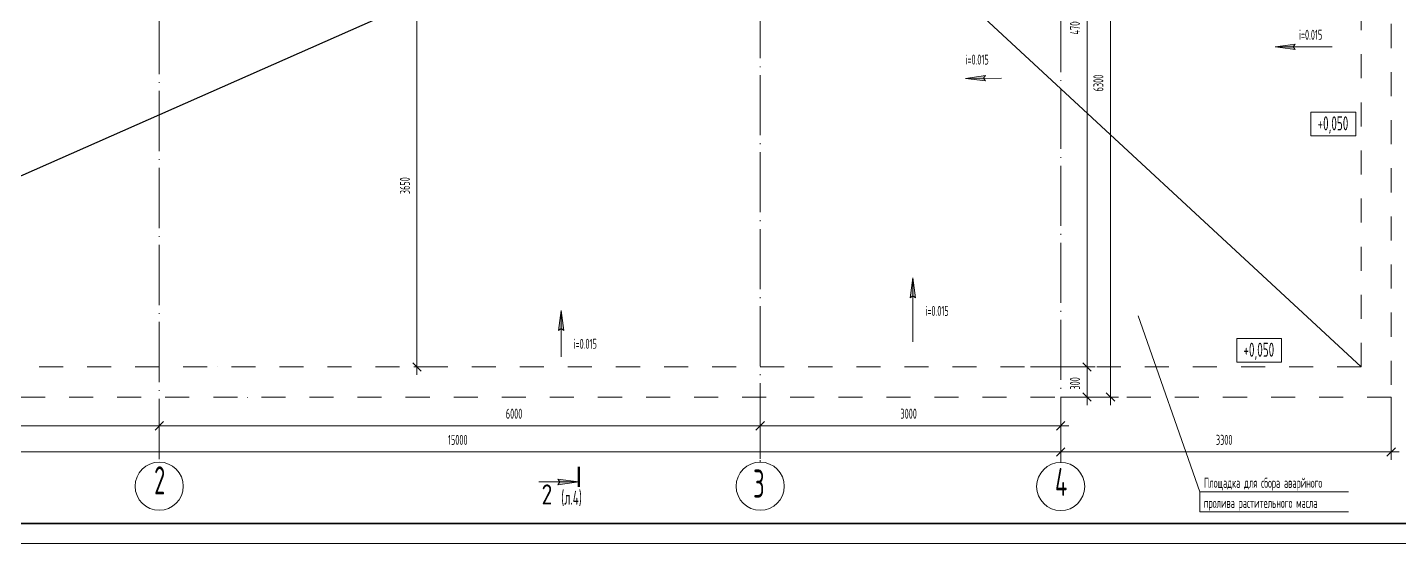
# Model space of a CAD drawing. Header units: millimetres. Extents: x -2281 to 5887, y 0 to 4166.
# Drawn here: x 308.4 to 650.9, y 0 to 128.7 of the extents above; entities that cross this region are included whole.
import ezdxf

# ---------------------------------------------------------------- set-up
doc = ezdxf.new("R2010")
doc.units = ezdxf.units.MM
for name, pattern in [('K5LT32838', [0]), ('K5LT32848', [19.2, 15, -2, 0.2, -2]), ('K5LT32871', [11.999999, 6, -6]), ('K5LT32891', [11.999999, 6, -6]), ('K5LT_BASIC', [0]), ('K5LT_REINFORCED', [0]), ('K5LT_THIN', [0])]:
    doc.linetypes.add(name, pattern=pattern)
doc.layers.add('Системный слой', color=7, linetype='Continuous')
doc.styles.add('KDIMTEXTSTYLE', font='GOST_AU.SHX', dxfattribs={"width": 0.96, "oblique": 15, "height": 5})
doc.styles.add('KTEXTSTYLE', font='GOST_AU.SHX', dxfattribs={"width": 0.96, "height": 5})
doc.dimstyles.new('KDIMSTYLE (0.03)', dxfattribs={"dimtxt": 5, "dimasz": 1, "dimexe": 2, "dimexo": 0, "dimgap": 1, "dimtad": 1, "dimlfac": 40, "dimtxsty": 'KDIMTEXTSTYLE', "dimsah": 1, "dimcen": 0, "dimdle": 1, "dimadec": 0, "dimazin": 0, "dimtfac": 0.667, "dimtmove": 0, "dimatfit": 3, "dimfxl": 1, "dimtvp": 1, "dimtolj": 1, "dimtzin": 0, "dimarcsym": 0})

# ---------------------------------------------------------------- blocks, each defined once
blk = doc.blocks.new('U240')
at = {"layer": 'Системный слой', "color": 7, "linetype": 'K5LT_THIN', "lineweight": 13}
for p, q in [((610.27, 51.17), (621.49, 51.17)), ((610.27, 45.21), (610.27, 51.17)), ((621.49, 51.17), (621.49, 45.21)), ((621.49, 45.21), (610.27, 45.21))]:
    blk.add_line(p, q, dxfattribs=at)
at = {"layer": 'Системный слой', "color": 7, "insert": (611.96, 50.09), "char_height": 2.5, "attachment_point": 1, "style": 'KTEXTSTYLE'}
blk.add_mtext('\\H3.5;\\W0.965;\\Q15;\\Q0;\\W0.715;+0,050', dxfattribs=at)
blk = doc.blocks.new('U242')
at = {"layer": 'Системный слой', "color": 7, "linetype": 'K5LT_THIN', "lineweight": 13}
for p, q in [((628.78, 107.63), (639.99, 107.63)), ((628.78, 101.67), (628.78, 107.63)), ((639.99, 107.63), (639.99, 101.67)), ((639.99, 101.67), (628.78, 101.67))]:
    blk.add_line(p, q, dxfattribs=at)
at = {"layer": 'Системный слой', "color": 7, "insert": (630.46, 106.55), "char_height": 2.5, "attachment_point": 1, "style": 'KTEXTSTYLE'}
blk.add_mtext('\\H3.5;\\W0.965;\\Q15;\\Q0;\\W0.715;+0,050', dxfattribs=at)
blk = doc.blocks.new('D43')
at = {"layer": 'Системный слой', "color": 7, "linetype": 'K5LT_THIN', "lineweight": 13, "transparency": 16777216}
for p, q in [((341.35, 24.57), (341.35, 31.37)), ((491.35, 24.13), (491.35, 31.37)), ((341.35, 29.37), (339.35, 29.37)), ((342.41, 30.43), (340.29, 28.31)), ((490.29, 28.31), (492.41, 30.43)), ((491.35, 29.37), (493.35, 29.37))]:
    blk.add_line(p, q, dxfattribs=at)
at = {"transparency": 16777216}
blk.add_wipeout([(427.84, 30.62), (427.84, 34.19), (432.66, 34.19), (432.66, 30.62)], dxfattribs=at).dxf.layer = 'Системный слой'
at = {"layer": 'Системный слой', "color": 7, "linetype": 'K5LT_THIN', "lineweight": 13, "transparency": 16777216}
blk.add_line((491.35, 29.37), (341.35, 29.37), dxfattribs=at)
at = {"layer": 'Системный слой', "color": 7, "transparency": 16777216, "insert": (427.84, 33.64), "char_height": 2.5, "attachment_point": 1, "style": 'KTEXTSTYLE'}
blk.add_mtext('\\H3.5;\\W0.965;\\Q15;\\Q0;\\W0.715;\\H2.50;6000', dxfattribs=at)
blk = doc.blocks.new('KDIMARROW_03')
at = {"layer": 'Системный слой', "color": 0, "linetype": 'K5LT_THIN', "lineweight": 13}
for p, q in [((-1.06, -1.06), (1.06, 1.06)), ((0, 0), (-1, 0)), ((0, 0), (2, 0))]:
    blk.add_line(p, q, dxfattribs=at)
blk = doc.blocks.new('D44')
at = {"layer": 'Системный слой', "color": 7, "linetype": 'K5LT_THIN', "lineweight": 13, "transparency": 16777216}
for p, q in [((191.35, 180.96), (191.35, 27.37)), ((191.35, 29.37), (189.35, 29.37)), ((192.41, 30.43), (190.29, 28.31)), ((340.29, 28.31), (342.41, 30.43)), ((341.35, 29.37), (343.35, 29.37))]:
    blk.add_line(p, q, dxfattribs=at)
at = {"transparency": 16777216}
blk.add_wipeout([(277.84, 30.62), (277.84, 34.19), (282.66, 34.19), (282.66, 30.62)], dxfattribs=at).dxf.layer = 'Системный слой'
at = {"layer": 'Системный слой', "color": 7, "linetype": 'K5LT_THIN', "lineweight": 13, "transparency": 16777216}
blk.add_line((341.35, 29.37), (191.35, 29.37), dxfattribs=at)
at = {"layer": 'Системный слой', "color": 7, "transparency": 16777216, "insert": (277.84, 33.64), "char_height": 2.5, "attachment_point": 1, "style": 'KTEXTSTYLE'}
blk.add_mtext('\\H3.5;\\W0.965;\\Q15;\\Q0;\\W0.715;\\H2.50;6000', dxfattribs=at)
blk = doc.blocks.new('D53')
at = {"layer": 'Системный слой', "color": 7, "linetype": 'K5LT_THIN', "lineweight": 13, "transparency": 16777216}
for p, q in [((491.35, 21.13), (491.35, 31.37)), ((566.35, 21.98), (566.35, 31.37)), ((491.35, 29.37), (489.35, 29.37)), ((492.41, 30.43), (490.29, 28.31)), ((565.29, 28.31), (567.41, 30.43)), ((566.35, 29.37), (568.35, 29.37))]:
    blk.add_line(p, q, dxfattribs=at)
at = {"transparency": 16777216}
blk.add_wipeout([(526.34, 30.62), (526.34, 34.19), (531.16, 34.19), (531.16, 30.62)], dxfattribs=at).dxf.layer = 'Системный слой'
at = {"layer": 'Системный слой', "color": 7, "linetype": 'K5LT_THIN', "lineweight": 13, "transparency": 16777216}
blk.add_line((491.35, 29.37), (566.35, 29.37), dxfattribs=at)
at = {"layer": 'Системный слой', "color": 7, "transparency": 16777216, "insert": (526.34, 33.64), "char_height": 2.5, "attachment_point": 1, "style": 'KTEXTSTYLE'}
blk.add_mtext('\\H3.5;\\W0.965;\\Q15;\\Q0;\\W0.715;\\H2.50;3000', dxfattribs=at)
blk = doc.blocks.new('D56')
at = {"layer": 'Системный слой', "color": 7, "linetype": 'K5LT_THIN', "lineweight": 13, "transparency": 16777216}
for p, q in [((191.35, 33.12), (191.35, 20.84)), ((566.35, 20.23), (566.35, 24.84)), ((191.35, 22.84), (189.35, 22.84)), ((192.41, 23.9), (190.29, 21.78)), ((565.29, 21.78), (567.41, 23.9)), ((566.35, 22.84), (568.35, 22.84))]:
    blk.add_line(p, q, dxfattribs=at)
at = {"transparency": 16777216}
blk.add_wipeout([(413.41, 24.09), (413.41, 27.66), (419.06, 27.66), (419.06, 24.09)], dxfattribs=at).dxf.layer = 'Системный слой'
at = {"layer": 'Системный слой', "color": 7, "linetype": 'K5LT_THIN', "lineweight": 13, "transparency": 16777216}
blk.add_line((191.35, 22.84), (566.35, 22.84), dxfattribs=at)
at = {"layer": 'Системный слой', "color": 7, "transparency": 16777216, "insert": (413.41, 27.11), "char_height": 2.5, "attachment_point": 1, "style": 'KTEXTSTYLE'}
blk.add_mtext('\\H3.5;\\W0.965;\\Q15;\\Q0;\\W0.715;\\H2.50;15000', dxfattribs=at)
blk = doc.blocks.new('U536')
at = {"layer": 'Системный слой'}
blk.add_hatch(color=7, dxfattribs=at).paths.add_polyline_path([(440.82, 14.67), (446.07, 15.37), (440.82, 16.06), (441.34, 15.37)])
at = {"layer": 'Системный слой', "color": 134, "linetype": 'K5LT_REINFORCED', "lineweight": 50, "true_color": 0x009696}
blk.add_line((446.07, 19.12), (446.07, 14.12), dxfattribs=at)
at = {"layer": 'Системный слой', "color": 7, "linetype": 'K5LT_THIN', "lineweight": 13}
for p, q in [((436.07, 15.37), (446.07, 15.37)), ((441.34, 15.37), (440.82, 16.06)), ((440.82, 16.06), (446.07, 15.37)), ((446.07, 15.37), (440.82, 14.67)), ((440.82, 14.67), (441.34, 15.37))]:
    blk.add_line(p, q, dxfattribs=at)
at = {"layer": 'Системный слой', "color": 7, "insert": (436.79, 14.76), "char_height": 2.5, "attachment_point": 1, "style": 'KTEXTSTYLE'}
blk.add_mtext('\\H3.5;\\W0.965;\\Q15;\\Q0;\\H5.00;2', dxfattribs=at)
blk = doc.blocks.new('D72')
at = {"layer": 'Системный слой', "color": 7, "linetype": 'K5LT_THIN', "lineweight": 13, "transparency": 16777216}
for p, q in [((578.76, 194.04), (578.76, 196.04)), ((566.35, 194.04), (580.76, 194.04)), ((579.82, 192.97), (577.7, 195.1)), ((566.32, 36.54), (580.76, 36.54)), ((577.7, 37.6), (579.82, 35.47)), ((578.76, 36.54), (578.76, 34.54))]:
    blk.add_line(p, q, dxfattribs=at)
at = {"transparency": 16777216}
blk.add_wipeout([(577.51, 112.77), (573.94, 112.77), (573.94, 117.6), (577.51, 117.6)], dxfattribs=at).dxf.layer = 'Системный слой'
at = {"layer": 'Системный слой', "color": 7, "linetype": 'K5LT_THIN', "lineweight": 13, "transparency": 16777216}
blk.add_line((578.76, 194.04), (578.76, 36.54), dxfattribs=at)
at = {"layer": 'Системный слой', "color": 7, "transparency": 16777216, "insert": (574.49, 112.77), "char_height": 2.5, "attachment_point": 1, "rotation": 90, "style": 'KTEXTSTYLE'}
blk.add_mtext('\\H3.5;\\W0.965;\\Q15;\\Q0;\\W0.715;\\H2.50;6300', dxfattribs=at)
blk = doc.blocks.new('U594')
at = {"layer": 'Системный слой'}
blk.add_hatch(color=7, dxfattribs=at).paths.add_polyline_path([(442.3, 53.14), (441.65, 58.14), (440.99, 53.14), (441.65, 53.64)])
at = {"layer": 'Системный слой', "color": 7, "linetype": 'K5LT_THIN', "lineweight": 13}
for p, q in [((440.99, 53.14), (441.65, 58.14)), ((441.65, 58.14), (442.3, 53.14)), ((441.65, 46.54), (441.65, 58.14)), ((441.65, 53.64), (440.99, 53.14)), ((442.3, 53.14), (441.65, 53.64))]:
    blk.add_line(p, q, dxfattribs=at)
blk = doc.blocks.new('U595')
at = {"layer": 'Системный слой'}
blk.add_hatch(color=7, dxfattribs=at).paths.add_polyline_path([(530.13, 61.25), (529.47, 66.25), (528.81, 61.25), (529.47, 61.75)])
at = {"layer": 'Системный слой', "color": 7, "linetype": 'K5LT_THIN', "lineweight": 13}
for p, q in [((528.81, 61.25), (529.47, 66.25)), ((529.47, 66.25), (530.13, 61.25)), ((529.47, 50.29), (529.47, 66.25)), ((529.47, 61.75), (528.81, 61.25)), ((530.13, 61.25), (529.47, 61.75))]:
    blk.add_line(p, q, dxfattribs=at)
blk = doc.blocks.new('U596')
at = {"layer": 'Системный слой'}
blk.add_hatch(color=7, dxfattribs=at).paths.add_polyline_path([(547.6, 115.39), (547.09, 116.04), (547.58, 116.71), (542.59, 115.97)])
at = {"layer": 'Системный слой', "color": 7, "linetype": 'K5LT_THIN', "lineweight": 13}
for p, q in [((542.59, 115.97), (547.58, 116.71)), ((547.58, 116.71), (547.09, 116.04)), ((551.6, 116.11), (542.59, 115.97)), ((547.6, 115.39), (542.59, 115.97)), ((547.09, 116.04), (547.6, 115.39))]:
    blk.add_line(p, q, dxfattribs=at)
blk = doc.blocks.new('D118')
at = {"layer": 'Системный слой', "color": 7, "linetype": 'K5LT_THIN', "lineweight": 13, "transparency": 16777216}
for p, q in [((566.35, 161.54), (574.92, 161.54)), ((573.98, 160.47), (571.85, 162.6)), ((572.92, 161.54), (572.92, 163.54)), ((571.85, 45.1), (573.98, 42.97)), ((558.85, 44.04), (574.92, 44.04)), ((572.92, 44.04), (572.92, 42.04))]:
    blk.add_line(p, q, dxfattribs=at)
at = {"transparency": 16777216}
blk.add_wipeout([(571.67, 126.96), (568.1, 126.96), (568.1, 131.91), (571.67, 131.91)], dxfattribs=at).dxf.layer = 'Системный слой'
at = {"layer": 'Системный слой', "color": 7, "linetype": 'K5LT_THIN', "lineweight": 13, "transparency": 16777216}
blk.add_line((572.92, 161.54), (572.92, 44.04), dxfattribs=at)
at = {"layer": 'Системный слой', "color": 7, "transparency": 16777216, "insert": (568.65, 126.96), "char_height": 2.5, "attachment_point": 1, "rotation": 90, "style": 'KTEXTSTYLE'}
blk.add_mtext('\\H3.5;\\W0.965;\\Q15;\\Q0;\\W0.715;\\H2.50;4700', dxfattribs=at)
blk = doc.blocks.new('D119')
at = {"layer": 'Системный слой', "color": 7, "linetype": 'K5LT_THIN', "lineweight": 13, "transparency": 16777216}
for p, q in [((572.92, 44.04), (572.92, 46.04)), ((566.35, 44.04), (574.92, 44.04)), ((566.32, 36.54), (574.92, 36.54)), ((572.92, 36.54), (572.92, 34.54))]:
    blk.add_line(p, q, dxfattribs=at)
at = {"transparency": 16777216}
blk.add_wipeout([(571.67, 38.4), (568.1, 38.4), (568.1, 42.02), (571.67, 42.02)], dxfattribs=at).dxf.layer = 'Системный слой'
at = {"layer": 'Системный слой', "color": 7, "linetype": 'K5LT_THIN', "lineweight": 13, "transparency": 16777216}
for p, q in [((573.98, 42.97), (571.85, 45.1)), ((572.92, 44.04), (572.92, 36.54)), ((571.85, 37.6), (573.98, 35.47))]:
    blk.add_line(p, q, dxfattribs=at)
at = {"layer": 'Системный слой', "color": 7, "transparency": 16777216, "insert": (568.65, 38.4), "char_height": 2.5, "attachment_point": 1, "rotation": 90, "style": 'KTEXTSTYLE'}
blk.add_mtext('\\H3.5;\\W0.965;\\Q15;\\Q0;\\W0.715;\\H2.50;300', dxfattribs=at)
blk = doc.blocks.new('D126')
at = {"layer": 'Системный слой', "color": 7, "linetype": 'K5LT_THIN', "lineweight": 13, "transparency": 16777216}
for p, q in [((405.67, 135.27), (405.67, 137.27)), ((406.73, 134.21), (404.61, 136.33)), ((404.61, 45.1), (406.73, 42.97)), ((404.87, 44.04), (407.67, 44.04)), ((405.67, 44.04), (405.67, 42.04))]:
    blk.add_line(p, q, dxfattribs=at)
at = {"transparency": 16777216}
blk.add_wipeout([(404.67, 87.14), (401.11, 87.14), (401.11, 91.97), (404.67, 91.97)], dxfattribs=at).dxf.layer = 'Системный слой'
at = {"layer": 'Системный слой', "color": 7, "linetype": 'K5LT_THIN', "lineweight": 13, "transparency": 16777216}
blk.add_line((405.67, 44.04), (405.67, 135.27), dxfattribs=at)
at = {"layer": 'Системный слой', "color": 7, "transparency": 16777216, "insert": (401.41, 87.14), "char_height": 2.5, "attachment_point": 1, "rotation": 90, "style": 'KTEXTSTYLE'}
blk.add_mtext('\\H3.5;\\W0.965;\\Q15;\\Q0;\\W0.715;\\H2.50;3650', dxfattribs=at)
blk = doc.blocks.new('U601')
at = {"layer": 'Системный слой', "color": 7, "linetype": 'K5LT_THIN', "lineweight": 13}
for p, q in [((601.09, 12.89), (585.7, 56.79)), ((601.09, 12.89), (601.09, 7.89)), ((601.09, 12.89), (638.14, 12.89)), ((601.09, 7.89), (638.14, 7.89))]:
    blk.add_line(p, q, dxfattribs=at)
at = {"layer": 'Системный слой', "color": 7, "char_height": 2.5, "attachment_point": 1, "style": 'KTEXTSTYLE'}
for s, insert in [('\\H3.5;\\W0.965;\\Q15;\\Q0;\\W0.715;\\H2.50;Площадка для сбора аварйного', (602.09, 16.39)), ('\\H3.5;\\W0.965;\\Q15;\\Q0;\\W0.715;\\H2.50;пролива растительного масла', (602.09, 11.39))]:
    blk.add_mtext(s, dxfattribs=dict(at, insert=insert))
blk = doc.blocks.new('D127')
at = {"layer": 'Системный слой', "color": 7, "linetype": 'K5LT_THIN', "lineweight": 13, "transparency": 16777216}
for p, q in [((566.35, 36.54), (566.35, 20.84)), ((648.85, 36.54), (648.85, 20.84)), ((566.35, 22.84), (564.35, 22.84)), ((567.41, 23.9), (565.29, 21.78)), ((647.79, 21.78), (649.91, 23.9)), ((648.85, 22.84), (650.85, 22.84))]:
    blk.add_line(p, q, dxfattribs=at)
at = {"transparency": 16777216}
blk.add_wipeout([(605.09, 24.09), (605.09, 27.66), (609.91, 27.66), (609.91, 24.09)], dxfattribs=at).dxf.layer = 'Системный слой'
at = {"layer": 'Системный слой', "color": 7, "linetype": 'K5LT_THIN', "lineweight": 13, "transparency": 16777216}
blk.add_line((566.35, 22.84), (648.85, 22.84), dxfattribs=at)
at = {"layer": 'Системный слой', "color": 7, "transparency": 16777216, "insert": (605.09, 27.11), "char_height": 2.5, "attachment_point": 1, "style": 'KTEXTSTYLE'}
blk.add_mtext('\\H3.5;\\W0.965;\\Q15;\\Q0;\\W0.715;\\H2.50;3300', dxfattribs=at)
blk = doc.blocks.new('U619')
at = {"layer": 'Системный слой'}
blk.add_hatch(color=7, dxfattribs=at).paths.add_polyline_path([(624.91, 123.22), (624.41, 123.88), (624.91, 124.54), (619.91, 123.88)])
at = {"layer": 'Системный слой', "color": 7, "linetype": 'K5LT_THIN', "lineweight": 13}
for p, q in [((619.91, 123.88), (624.91, 124.54)), ((624.91, 123.22), (619.91, 123.88)), ((634.08, 123.88), (619.91, 123.88)), ((624.91, 124.54), (624.41, 123.88)), ((624.41, 123.88), (624.91, 123.22))]:
    blk.add_line(p, q, dxfattribs=at)

msp = doc.modelspace()

# ---------------------------------------------------------------- linework, layer by layer
at = {"color": 5, "linetype": 'K5LT_BASIC', "lineweight": 35, "true_color": 0x0000ff}
msp.add_line((836, 5), (20, 5), dxfattribs=at)
at = {"color": 7, "linetype": 'K5LT_THIN', "lineweight": 13}
msp.add_line((841, 0), (0, 0), dxfattribs=at)
at = {"layer": 'Системный слой', "color": 1, "linetype": 'K5LT32848', "lineweight": 18, "true_color": 0xff0000}
for p, q in [((341.33315, 535.28472), (341.33315, 20.29603)), ((566.34918, 228.60828), (566.34918, 29.37125)), ((491.34918, 155.22341), (491.34918, 20.29605))]:
    msp.add_line(p, q, dxfattribs=at)
at = {"layer": 'Системный слой', "color": 240, "linetype": 'K5LT32891', "lineweight": 5, "true_color": 0xed1f24}
for p, q in [((648.84917, 201.59643), (648.84917, 36.53504)), ((641.3492, 194.03504), (641.34917, 44.03504)), ((363.3479, 36.53504), (363.3479, 36.46003))]:
    msp.add_line(p, q, dxfattribs=at)
at = {"layer": 'Системный слой', "color": 1, "linetype": 'K5LT32838', "lineweight": 25, "true_color": 0xff0000}
for p, q in [((198.84918, 44.03504), (413.84918, 138.9682)), ((538.84918, 138.94032), (641.34917, 44.03504))]:
    msp.add_line(p, q, dxfattribs=at)
at = {"layer": 'Системный слой', "color": 230, "linetype": 'K5LT32871', "lineweight": 5, "true_color": 0xff0080}
for p, q in [((641.34917, 44.03504), (198.84918, 44.03504)), ((355.85082, 44.03504), (355.84762, 44.03504)), ((648.84917, 36.53504), (191.34917, 36.53504))]:
    msp.add_line(p, q, dxfattribs=at)
at = {"layer": 'Системный слой', "color": 7, "linetype": 'K5LT_THIN', "lineweight": 13}
for centre in [(341.33315, 14.29158), (491.34918, 14.29161), (566.34918, 14.22821)]:
    msp.add_circle(centre, 6.00445, dxfattribs=at)

# ---------------------------------------------------------------- block references
at = {"layer": 'Системный слой'}
for name in ['U619', 'U596', 'U242', 'U595', 'U594', 'U601', 'U240']:
    msp.add_blockref(name, (0, 0), dxfattribs=at)

# ---------------------------------------------------------------- texts
at = {"layer": 'Системный слой', "color": 7, "char_height": 2.5, "attachment_point": 1, "style": 'KTEXTSTYLE'}
for s, insert in [('\\H3.5;\\W0.965;\\Q15;\\Q0;\\W0.715;\\H2.50;i=0.015', (625.83688, 128.14487)), ('\\H3.5;\\W0.965;\\Q15;\\Q0;\\W0.715;\\H2.50;i=0.015', (542.588, 121.96264)), ('\\H3.5;\\W0.965;\\Q15;\\Q0;\\W0.715;\\H2.50;i=0.015', (532.5968, 59.27971)), ('\\H3.5;\\W0.965;\\Q15;\\Q0;\\W0.715;\\H2.50;i=0.015', (444.77497, 51.06391)), ('\\H3.5;\\W0.965;\\Q15;\\Q0;\\W0.715;\\H7.00;2', (340.07638, 19.25826)), ('\\H3.5;\\W0.965;\\Q15;\\Q0;\\W0.715;\\H7.00;3', (489.5897, 18.44495)), ('\\H3.5;\\W0.965;\\Q15;\\Q0;\\W0.715;\\H7.00;4', (564.93864, 18.85847)), ('\\H3.5;\\W0.965;\\Q15;\\Q0;\\W0.715;(л.4)', (441.67616, 13.18119))]:
    msp.add_mtext(s, dxfattribs=dict(at, insert=insert))

# ---------------------------------------------------------------- next in the draw order: dimensions: what is measured, and where the dimension line sits
at = {"layer": 'Системный слой', "color": 7}
dim = msp.add_linear_dim(base=(405.6739, 44.03504), p1=(405.6739, 135.27341), p2=(404.87092, 44.03504), angle=90, dimstyle='KDIMSTYLE (0.03)', override={"dimexo": 0, "dimpost": '\\H2.5;\\W0.715;\\Q0;<>', "dimblk1": 'KDIMARROW_03', "dimblk2": 'KDIMARROW_03', "dimse1": 0, "dimse2": 0, "dimclrt": 7, "dimtolj": 1}, dxfattribs=at)
dim.commit()
dim.dimension.update_dxf_attribs({"geometry": 'D126', "text_midpoint": (405.6739, 89.65422), "dimtype": 160})
dim = msp.add_linear_dim(base=(491.34918, 29.37125), p1=(341.34918, 24.56918), p2=(491.34918, 24.13199), dimstyle='KDIMSTYLE (0.03)', override={"dimexo": 0, "dimpost": '\\H2.5;\\W0.715;\\Q0;<>', "dimblk1": 'KDIMARROW_03', "dimblk2": 'KDIMARROW_03', "dimse1": 0, "dimse2": 0, "dimclrt": 7, "dimtolj": 1}, dxfattribs=at)
dim.commit()
dim.dimension.update_dxf_attribs({"geometry": 'D43', "text_midpoint": (430.34918, 29.37125), "dimtype": 160})

# ---------------------------------------------------------------- next in the draw order: dimensions: what is measured, and where the dimension line sits
for base, p1, p2, picture, middle in [((341.34918, 29.37125), (191.34918, 180.95625), (341.34918, 29.37125), 'D44', (280.34918, 29.37125)), ((491.34918, 29.37125), (566.34918, 21.98216), (491.34918, 21.12524), 'D53', (528.84918, 29.37125))]:
    dim = msp.add_linear_dim(base=base, p1=p1, p2=p2, dimstyle='KDIMSTYLE (0.03)', override={"dimexo": 0, "dimpost": '\\H2.5;\\W0.715;\\Q0;<>', "dimblk1": 'KDIMARROW_03', "dimblk2": 'KDIMARROW_03', "dimse1": 0, "dimse2": 0, "dimclrt": 7, "dimtolj": 1}, dxfattribs=at)
    dim.commit()
    dim.dimension.update_dxf_attribs({"geometry": picture, "text_midpoint": middle, "dimtype": 160})

# ---------------------------------------------------------------- next in the draw order: dimensions: what is measured, and where the dimension line sits
dim = msp.add_linear_dim(base=(191.34918, 22.84103), p1=(566.34918, 20.23265), p2=(191.34918, 33.1213), dimstyle='KDIMSTYLE (0.03)', override={"dimexo": 0, "dimpost": '\\H2.5;\\W0.715;\\Q0;<>', "dimblk1": 'KDIMARROW_03', "dimblk2": 'KDIMARROW_03', "dimse1": 0, "dimse2": 0, "dimclrt": 7, "dimtolj": 1}, dxfattribs=at)
dim.commit()
dim.dimension.update_dxf_attribs({"geometry": 'D56', "text_midpoint": (416.34918, 22.84103), "dimtype": 160})

# ---------------------------------------------------------------- next in the draw order: block references
at = {"layer": 'Системный слой'}
msp.add_blockref('U536', (0, 0), dxfattribs=at)

# ---------------------------------------------------------------- next in the draw order: dimensions: what is measured, and where the dimension line sits
at = {"layer": 'Системный слой', "color": 7}
dim = msp.add_linear_dim(base=(578.76157, 194.03504), p1=(566.32186, 36.53504), p2=(566.34918, 194.03504), angle=90, dimstyle='KDIMSTYLE (0.03)', override={"dimexo": 0, "dimpost": '\\H2.5;\\W0.715;\\Q0;<>', "dimblk1": 'KDIMARROW_03', "dimblk2": 'KDIMARROW_03', "dimse1": 0, "dimse2": 0, "dimclrt": 7, "dimtolj": 1}, dxfattribs=at)
dim.commit()
dim.dimension.update_dxf_attribs({"geometry": 'D72', "text_midpoint": (578.76157, 115.28504), "dimtype": 160})

# ---------------------------------------------------------------- next in the draw order: dimensions: what is measured, and where the dimension line sits
dim = msp.add_linear_dim(base=(572.91522, 161.53504), p1=(558.84918, 44.03504), p2=(566.34918, 161.53504), angle=90, dimstyle='KDIMSTYLE (0.03)', override={"dimexo": 0, "dimpost": '\\H2.5;\\W0.715;\\Q0;<>', "dimblk1": 'KDIMARROW_03', "dimblk2": 'KDIMARROW_03', "dimse1": 0, "dimse2": 0, "dimclrt": 7, "dimtolj": 1}, dxfattribs=at)
dim.commit()
dim.dimension.update_dxf_attribs({"geometry": 'D118', "text_midpoint": (572.91522, 129.53504), "dimtype": 160})

# ---------------------------------------------------------------- next in the draw order: dimensions: what is measured, and where the dimension line sits
dim = msp.add_linear_dim(base=(572.91522, 44.03504), p1=(566.32186, 36.53504), p2=(566.34917, 44.03504), angle=90, dimstyle='KDIMSTYLE (0.03)', override={"dimexo": 0, "dimpost": '\\H2.5;\\W0.715;\\Q0;<>', "dimblk1": 'KDIMARROW_03', "dimblk2": 'KDIMARROW_03', "dimse1": 0, "dimse2": 0, "dimclrt": 7, "dimtolj": 1}, dxfattribs=at)
dim.commit()
dim.dimension.update_dxf_attribs({"geometry": 'D119', "text_midpoint": (572.91522, 40.28504), "dimtype": 160})

# ---------------------------------------------------------------- next in the draw order: dimensions: what is measured, and where the dimension line sits
dim = msp.add_linear_dim(base=(566.34918, 22.84103), p1=(648.84917, 36.53504), p2=(566.34918, 36.53504), dimstyle='KDIMSTYLE (0.03)', override={"dimexo": 0, "dimpost": '\\H2.5;\\W0.715;\\Q0;<>', "dimblk1": 'KDIMARROW_03', "dimblk2": 'KDIMARROW_03', "dimse1": 0, "dimse2": 0, "dimclrt": 7, "dimtolj": 1}, dxfattribs=at)
dim.commit()
dim.dimension.update_dxf_attribs({"geometry": 'D127', "text_midpoint": (607.59917, 22.84103), "dimtype": 160})

doc.saveas('drawing.dxf')
